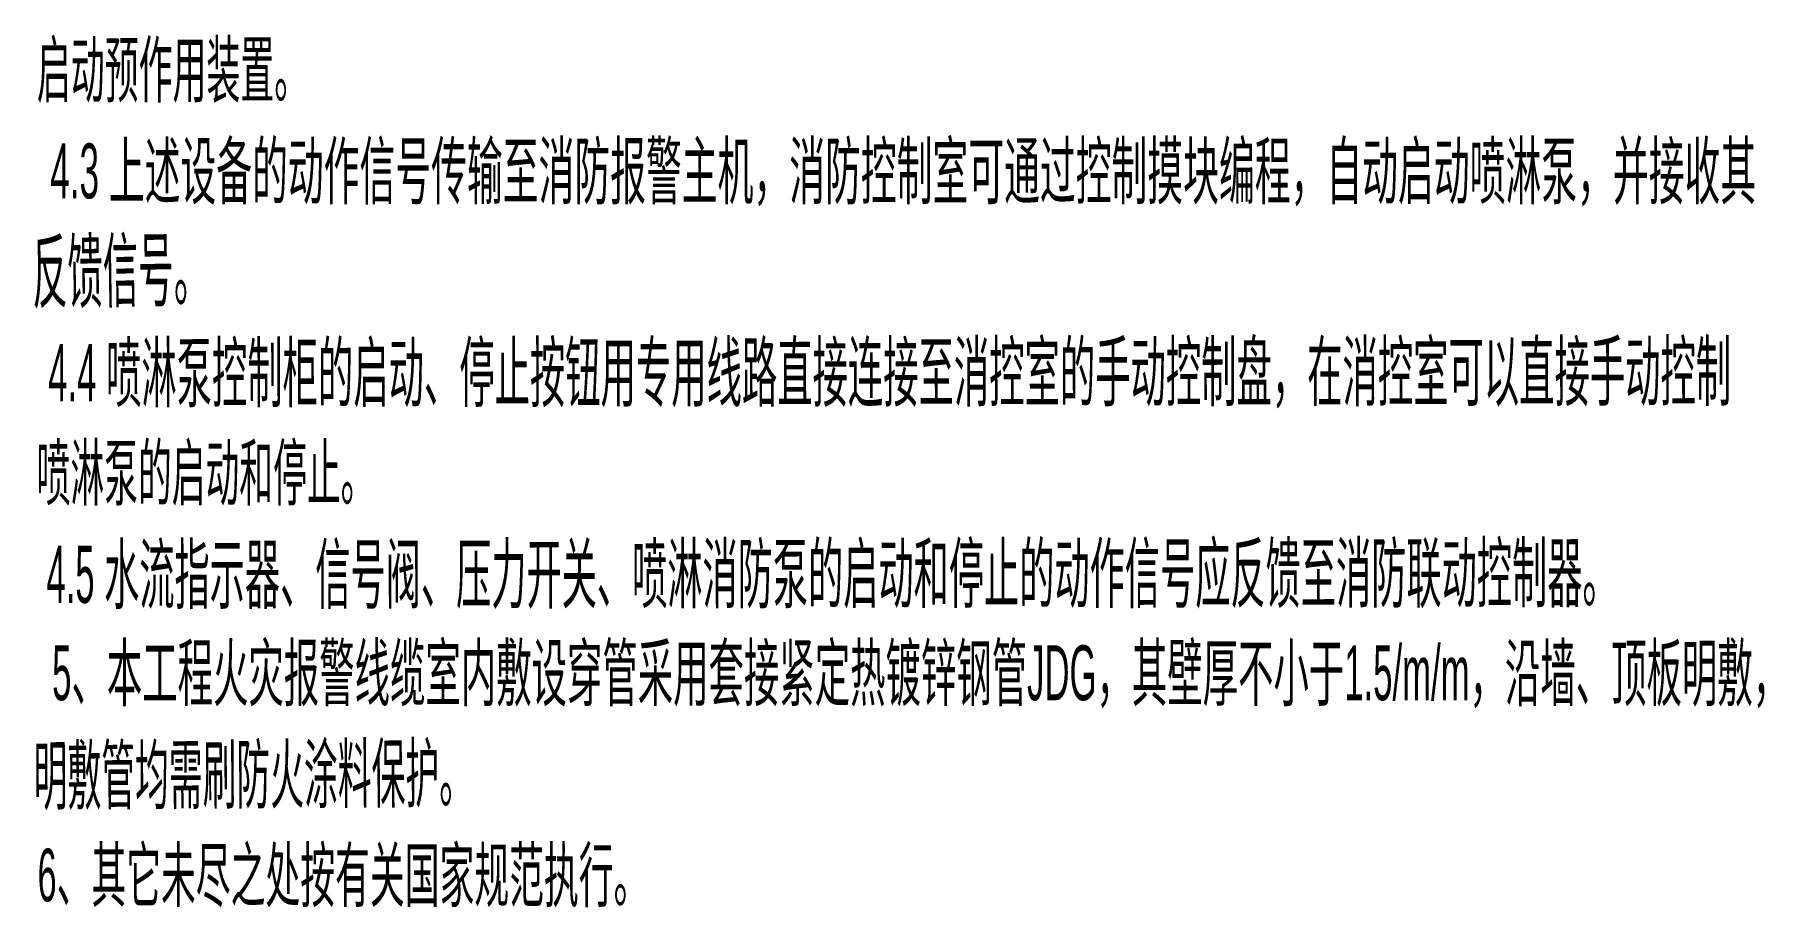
# Model space of a CAD drawing. Header units: millimetres. Extents: x 24 to 865, y 18 to 612.
# Drawn here: x 478.2 to 632.9, y 234.2 to 312.4 of the extents above; entities that cross this region are included whole.
import ezdxf

# ---------------------------------------------------------------- set-up
doc = ezdxf.new("R2010")
doc.units = ezdxf.units.MM
doc.layers.add('OCR_TEXT', color=6, linetype='Continuous', lineweight=0)
doc.styles.add('wqy-unicode', font='wqy-unicode.lff')

msp = doc.modelspace()

# ---------------------------------------------------------------- texts
at = {"layer": 'OCR_TEXT', "color": 6, "style": 'wqy-unicode'}
for s, height, width, p in [('启动预作用装置。', 4.85, 0.458671, (478.36, 306.8)), ('4.3 上述设备的动作信号传输至消防报警主机，消防控制室可通过控制摸块编程，自动启动喷淋泵，并接收其', 4.9184, 0.477468, (479.56, 297.7)), ('喷淋泵的启动和停止。', 4.85, 0.456751, (478.34, 270.72)), ('5、本工程火灾报警线缆室内敷设穿管采用套接紧定热镀锌钢管JDG，其壁厚不小于1.5/m/m，沿墙、顶板明敷，', 4.9184, 0.471901, (479.73, 252.78)), ('6、其它未尽之处按有关国家规范执行。', 4.7135, 0.484308, (478.43, 234.78))]:
    msp.add_text(s, height=height, dxfattribs=dict(at, width=width)).set_placement(p)
for s, height, rotation, width, p in [('反馈信号。', 5.397, 0.8999, 0.429875, (477.98, 288.43)), ('4.4 喷淋泵控制柜的启动、停止按钮用专用线路直接连接至消控室的手动控制盘，在消控室可以直接手动控制', 5.1233, 0.0579, 0.4522, (479.38, 279.53)), ('4.5 水流指示器、信号阀、压力开关、喷淋消防泵的启动和停止的动作信号应反馈至消防联动控制器。', 5.1233, 0.0637, 0.450517, (479.23, 261.49)), ('明敷管均需刷防火涂料保护。', 5.055, 0.3404, 0.438384, (478.09, 243.52))]:
    msp.add_text(s, height=height, rotation=rotation, dxfattribs=dict(at, width=width)).set_placement(p)

doc.saveas('drawing.dxf')
